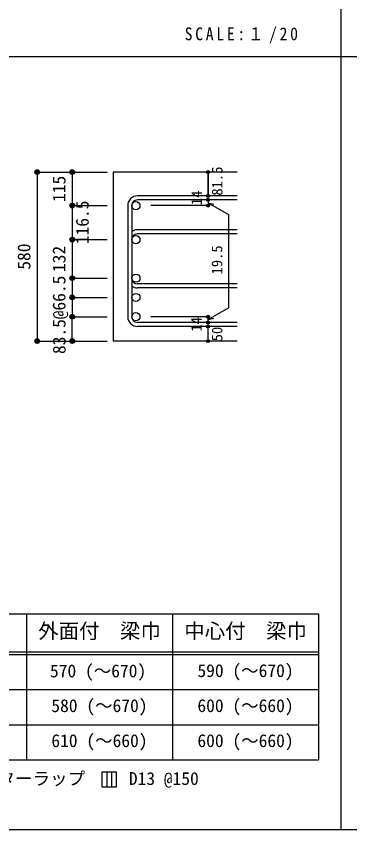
# Model space of a CAD drawing. Units: millimetres at full size, sheet at 1:20. Extents: x -3982 to 3969, y -2797 to 2801.
# Drawn here: x -1860 to -719, y -2797 to -10 of the extents above; entities that cross this region are included whole.
import ezdxf
from ezdxf.enums import TextEntityAlignment as Align

# ---------------------------------------------------------------- set-up
doc = ezdxf.new("R2010")
doc.units = ezdxf.units.MM
doc.header["$LTSCALE"] = 20
doc.header["$PDMODE"] = 32
doc.header["$PDSIZE"] = 10
for name, color, linetype in [('6-1_躯体線', 2, 'Continuous'), ('6-5_梁主筋', 7, 'Continuous'), ('6-6_S.T.P.', 7, 'Continuous'), ('6-7_文字', 7, 'Continuous'), ('6-D_寸法', 4, 'Continuous'), ('6-E_枠', 7, 'Continuous'), ('F-0_枠', 6, 'Continuous')]:
    doc.layers.add(name, color=color, linetype=linetype)
doc.styles.add('ＭＳ ゴシック', font='')
doc.styles.get('ＭＳ ゴシック').set_extended_font_data('MS Gothic')

msp = doc.modelspace()

# ---------------------------------------------------------------- linework, layer by layer
at = {"layer": '6-1_躯体線'}
for p, q in [((-1103.87, -543.84), (-1528.87, -543.84)), ((-1528.87, -543.84), (-1528.87, -1122.84)), ((-1103.87, -1122.84), (-1528.87, -1122.84))]:
    msp.add_line(p, q, dxfattribs=at)
at = {"layer": '6-5_梁主筋', "color": 3}
for centre in [(-1450.87, -658.77), (-1450.87, -775.34), (-1450.87, -907.34), (-1450.87, -973.34), (-1450.87, -1039.34)]:
    msp.add_circle(centre, 14, dxfattribs=at)
at = {"layer": '6-6_S.T.P.'}
for p, q in [((-1103.87, -625.27), (-1445.37, -625.27)), ((-1103.87, -639.27), (-1445.37, -639.27)), ((-1478.87, -658.77), (-1478.87, -1039.34)), ((-1464.87, -658.77), (-1464.87, -1039.34)), ((-1103.87, -741.84), (-1445.37, -741.84)), ((-1103.87, -755.84), (-1445.37, -755.84)), ((-1103.87, -926.84), (-1445.37, -926.84)), ((-1103.87, -940.84), (-1445.37, -940.84)), ((-1103.87, -1058.84), (-1445.37, -1058.84)), ((-1103.87, -1072.84), (-1445.37, -1072.84))]:
    msp.add_line(p, q, dxfattribs=at)
for centre, radius, start, end in [((-1445.37, -658.77), 33.5, 90, 180), ((-1445.37, -658.77), 19.5, 90, 180), ((-1445.37, -775.34), 33.5, 90, 125.59765), ((-1445.37, -775.34), 19.5, 90, 180), ((-1445.37, -907.34), 19.5, 180, 270), ((-1445.37, -907.34), 33.5, 234.40235, 270), ((-1445.37, -1039.34), 33.5, 180, 270), ((-1445.37, -1039.34), 19.5, 180, 270)]:
    msp.add_arc(centre, radius, start, end, dxfattribs=at)
at = {"layer": '6-7_文字'}
for p, q in [((-1550.61, -2599.75), (-1550.61, -2649.75)), ((-1533.95, -2599.75), (-1533.95, -2649.75))]:
    msp.add_line(p, q, dxfattribs=at)
msp.add_lwpolyline([(-1567.28, -2649.75), (-1517.28, -2649.75), (-1517.28, -2599.75), (-1567.28, -2599.75)], close=True, dxfattribs=at)
at = {"layer": '6-D_寸法'}
for p, q in [((-1788.87, -543.84), (-1668.87, -543.84)), ((-1788.87, -543.84), (-1668.87, -543.84)), ((-1788.87, -543.84), (-1788.87, -1122.84)), ((-1668.87, -543.84), (-1548.87, -543.84)), ((-1668.87, -543.84), (-1668.87, -658.77)), ((-1668.87, -543.84), (-1548.87, -543.84)), ((-1203.87, -639.27), (-1203.87, -625.27)), ((-1203.87, -639.27), (-1203.87, -658.77)), ((-1668.87, -658.77), (-1548.87, -658.77)), ((-1203.87, -658.77), (-1399.95, -658.77)), ((-1203.87, -649.02), (-1184.55, -654.2)), ((-1203.87, -649.02), (-1133.81, -689.47)), ((-1133.81, -689.47), (-1133.81, -1008.64)), ((-1668.87, -775.34), (-1548.87, -775.34)), ((-1668.87, -907.34), (-1548.87, -907.34)), ((-1668.87, -907.34), (-1548.87, -907.34)), ((-1668.87, -907.34), (-1548.87, -907.34)), ((-1668.87, -907.34), (-1548.87, -907.34)), ((-1668.87, -907.34), (-1668.87, -1039.34)), ((-1668.87, -973.34), (-1548.87, -973.34)), ((-1668.87, -973.34), (-1548.87, -973.34)), ((-1668.87, -973.34), (-1548.87, -973.34)), ((-1668.87, -973.34), (-1548.87, -973.34)), ((-1203.87, -1049.09), (-1133.81, -1008.64)), ((-1668.87, -1039.34), (-1548.87, -1039.34)), ((-1668.87, -1039.34), (-1548.87, -1039.34)), ((-1668.87, -1039.34), (-1548.87, -1039.34)), ((-1668.87, -1039.34), (-1548.87, -1039.34)), ((-1203.87, -1039.34), (-1399.95, -1039.34)), ((-1203.87, -1058.84), (-1203.87, -1039.34)), ((-1203.87, -1049.09), (-1184.55, -1043.91)), ((-1203.87, -1072.84), (-1203.87, -1058.84)), ((-1203.87, -1122.84), (-1203.87, -1072.84)), ((-1668.87, -1122.84), (-1548.87, -1122.84))]:
    msp.add_line(p, q, dxfattribs=at)
for points in [[(-1788.87, -543.84), (-1668.87, -543.84), (-1548.87, -543.84)], [(-1203.87, -543.84), (-1203.87, -625.27), (-1203.87, -543.84)], [(-1668.87, -658.77), (-1668.87, -775.34), (-1668.87, -907.34)], [(-1668.87, -907.34), (-1668.87, -973.34), (-1668.87, -1039.34)], [(-1788.87, -1122.84), (-1668.87, -1122.84), (-1668.87, -1039.34)]]:
    msp.add_lwpolyline(points, dxfattribs=at)
for centre, radius in [((-1788.87, -543.84), 8), ((-1788.87, -543.84), 7.2), ((-1788.87, -543.84), 6.4), ((-1788.87, -543.84), 5.6), ((-1788.87, -543.84), 4.8), ((-1788.87, -543.84), 4), ((-1788.87, -543.84), 3.2), ((-1788.87, -543.84), 2.4), ((-1788.87, -543.84), 1.6), ((-1788.87, -543.84), 0.8), ((-1668.87, -543.84), 8), ((-1668.87, -543.84), 7.2), ((-1668.87, -543.84), 6.4), ((-1668.87, -543.84), 5.6), ((-1668.87, -543.84), 4.8), ((-1668.87, -543.84), 4), ((-1668.87, -543.84), 3.2), ((-1668.87, -543.84), 2.4), ((-1668.87, -543.84), 1.6), ((-1668.87, -543.84), 0.8), ((-1203.87, -543.84), 4), ((-1203.87, -543.84), 3.6), ((-1203.87, -543.84), 3.2), ((-1203.87, -543.84), 2.8), ((-1203.87, -543.84), 2.4), ((-1203.87, -543.84), 2), ((-1203.87, -543.84), 1.6), ((-1203.87, -543.84), 1.2), ((-1203.87, -543.84), 0.8), ((-1203.87, -543.84), 0.4), ((-1203.87, -625.27), 4), ((-1203.87, -639.27), 4), ((-1203.87, -625.27), 3.6), ((-1203.87, -639.27), 3.6), ((-1203.87, -625.27), 3.2), ((-1203.87, -639.27), 3.2), ((-1203.87, -625.27), 2.8), ((-1203.87, -639.27), 2.8), ((-1203.87, -625.27), 2.4), ((-1203.87, -639.27), 2.4), ((-1203.87, -625.27), 2), ((-1203.87, -639.27), 2), ((-1203.87, -625.27), 1.6), ((-1203.87, -639.27), 1.6), ((-1203.87, -625.27), 1.2), ((-1203.87, -639.27), 1.2), ((-1203.87, -625.27), 0.8), ((-1203.87, -639.27), 0.8), ((-1203.87, -625.27), 0.4), ((-1203.87, -639.27), 0.4), ((-1668.87, -658.77), 8), ((-1668.87, -658.77), 7.2), ((-1668.87, -658.77), 6.4), ((-1668.87, -658.77), 5.6), ((-1668.87, -658.77), 4.8), ((-1668.87, -658.77), 4), ((-1668.87, -658.77), 3.2), ((-1668.87, -658.77), 2.4), ((-1668.87, -658.77), 1.6), ((-1668.87, -658.77), 0.8), ((-1203.87, -658.77), 4), ((-1203.87, -658.77), 3.6), ((-1203.87, -658.77), 3.2), ((-1203.87, -658.77), 2.8), ((-1203.87, -658.77), 2.4), ((-1203.87, -658.77), 2), ((-1203.87, -658.77), 1.6), ((-1203.87, -658.77), 1.2), ((-1203.87, -658.77), 0.8), ((-1203.87, -658.77), 0.4), ((-1668.87, -775.34), 8), ((-1668.87, -775.34), 7.2), ((-1668.87, -775.34), 6.4), ((-1668.87, -775.34), 5.6), ((-1668.87, -775.34), 4.8), ((-1668.87, -775.34), 4), ((-1668.87, -775.34), 3.2), ((-1668.87, -775.34), 2.4), ((-1668.87, -775.34), 1.6), ((-1668.87, -775.34), 0.8), ((-1668.87, -907.34), 8), ((-1668.87, -907.34), 7.2), ((-1668.87, -907.34), 6.4), ((-1668.87, -907.34), 5.6), ((-1668.87, -907.34), 4.8), ((-1668.87, -907.34), 4), ((-1668.87, -907.34), 3.2), ((-1668.87, -907.34), 2.4), ((-1668.87, -907.34), 1.6), ((-1668.87, -907.34), 0.8), ((-1668.87, -973.34), 8), ((-1668.87, -973.34), 7.2), ((-1668.87, -973.34), 6.4), ((-1668.87, -973.34), 5.6), ((-1668.87, -973.34), 4.8), ((-1668.87, -973.34), 4), ((-1668.87, -973.34), 3.2), ((-1668.87, -973.34), 2.4), ((-1668.87, -973.34), 1.6), ((-1668.87, -973.34), 0.8), ((-1668.87, -1039.34), 8), ((-1668.87, -1039.34), 7.2), ((-1668.87, -1039.34), 6.4), ((-1668.87, -1039.34), 5.6), ((-1668.87, -1039.34), 4.8), ((-1668.87, -1039.34), 4), ((-1668.87, -1039.34), 3.2), ((-1668.87, -1039.34), 2.4), ((-1668.87, -1039.34), 1.6), ((-1668.87, -1039.34), 0.8), ((-1203.87, -1039.34), 4), ((-1203.87, -1058.84), 4), ((-1203.87, -1039.34), 3.6), ((-1203.87, -1058.84), 3.6), ((-1203.87, -1039.34), 3.2), ((-1203.87, -1058.84), 3.2), ((-1203.87, -1039.34), 2.8), ((-1203.87, -1058.84), 2.8), ((-1203.87, -1039.34), 2.4), ((-1203.87, -1058.84), 2.4), ((-1203.87, -1039.34), 2), ((-1203.87, -1058.84), 2), ((-1203.87, -1039.34), 1.6), ((-1203.87, -1058.84), 1.6), ((-1203.87, -1039.34), 1.2), ((-1203.87, -1058.84), 1.2), ((-1203.87, -1039.34), 0.8), ((-1203.87, -1058.84), 0.8), ((-1203.87, -1039.34), 0.4), ((-1203.87, -1058.84), 0.4), ((-1203.87, -1072.84), 4), ((-1203.87, -1072.84), 3.6), ((-1203.87, -1072.84), 3.2), ((-1203.87, -1072.84), 2.8), ((-1203.87, -1072.84), 2.4), ((-1203.87, -1072.84), 2), ((-1203.87, -1072.84), 1.6), ((-1203.87, -1072.84), 1.2), ((-1203.87, -1072.84), 0.8), ((-1203.87, -1072.84), 0.4), ((-1788.87, -1122.84), 8), ((-1788.87, -1122.84), 7.2), ((-1788.87, -1122.84), 6.4), ((-1788.87, -1122.84), 5.6), ((-1788.87, -1122.84), 4.8), ((-1788.87, -1122.84), 4), ((-1788.87, -1122.84), 3.2), ((-1788.87, -1122.84), 2.4), ((-1788.87, -1122.84), 1.6), ((-1788.87, -1122.84), 0.8), ((-1668.87, -1122.84), 8), ((-1668.87, -1122.84), 7.2), ((-1668.87, -1122.84), 6.4), ((-1668.87, -1122.84), 5.6), ((-1668.87, -1122.84), 4.8), ((-1668.87, -1122.84), 4), ((-1668.87, -1122.84), 3.2), ((-1668.87, -1122.84), 2.4), ((-1668.87, -1122.84), 1.6), ((-1668.87, -1122.84), 0.8), ((-1203.87, -1122.84), 4), ((-1203.87, -1122.84), 3.6), ((-1203.87, -1122.84), 3.2), ((-1203.87, -1122.84), 2.8), ((-1203.87, -1122.84), 2.4), ((-1203.87, -1122.84), 2), ((-1203.87, -1122.84), 1.6), ((-1203.87, -1122.84), 1.2), ((-1203.87, -1122.84), 0.8), ((-1203.87, -1122.84), 0.4)]:
    msp.add_circle(centre, radius, dxfattribs=at)
at = {"layer": '6-D_寸法', "color": 7}
for p in [(-1788.87, -543.84), (-1668.87, -543.84), (-1203.87, -543.84), (-1203.87, -625.27), (-1203.87, -639.27), (-1668.87, -658.77), (-1203.87, -658.77), (-1668.87, -775.34), (-1668.87, -907.34), (-1668.87, -973.34), (-1668.87, -1039.34), (-1203.87, -1039.34), (-1203.87, -1039.34), (-1203.87, -1058.84), (-1203.87, -1072.84), (-1788.87, -1122.84), (-1668.87, -1122.84), (-1203.87, -1122.84)]:
    msp.add_point(p, dxfattribs=at)
at = {"layer": '6-E_枠', "color": 3}
for p, q in [((-2267.02, -2056.95), (-825.33, -2056.95)), ((-825.33, -2056.95), (-825.33, -2556.95)), ((-2267.02, -2556.95), (-825.33, -2556.95))]:
    msp.add_line(p, q, dxfattribs=at)
at = {"layer": '6-E_枠'}
for p, q in [((-1825.33, -2056.95), (-1825.33, -2556.95)), ((-1325.33, -2056.95), (-1325.33, -2556.95)), ((-2267.02, -2186.95), (-825.33, -2186.95)), ((-2267.02, -2196.95), (-825.33, -2196.95)), ((-2267.02, -2316.95), (-825.33, -2316.95)), ((-2267.02, -2436.95), (-825.33, -2436.95))]:
    msp.add_line(p, q, dxfattribs=at)
at = {"layer": 'F-0_枠', "color": 2}
for p, q in [((-749.76, 2800.77), (-749.76, -2796.83)), ((-3981.92, -148.03), (2482.4, -148.03))]:
    msp.add_line(p, q, dxfattribs=at)
at = {"layer": 'F-0_枠'}
msp.add_line((3969.4, -2796.83), (-3981.92, -2796.83), dxfattribs=at)

# ---------------------------------------------------------------- texts
at = {"layer": '6-7_文字', "color": 2, "style": 'ＭＳ ゴシック'}
for s, p in [('外面付\u3000梁巾', (-1785.33, -2156.95)), ('中心付\u3000梁巾', (-1285.33, -2156.95))]:
    msp.add_text(s, height=51.32, dxfattribs=at).set_placement(p, align=Align.BOTTOM_LEFT)
at = {"layer": '6-7_文字', "style": 'ＭＳ ゴシック'}
for s, p in [('570 (～670)', (-1745.02, -2287.95)), ('590 (～670)', (-1240.33, -2286.95)), ('580 (～670)', (-1740.33, -2406.95)), ('600 (～660)', (-1240.33, -2406.95)), ('610 (～660)', (-1740.33, -2526.95)), ('600 (～660)', (-1240.33, -2526.95)), ('※ 基礎梁スターラップ     D13 @150', (-2254.64, -2656.67))]:
    msp.add_text(s, height=43.99, dxfattribs=at).set_placement(p, align=Align.BOTTOM_LEFT)
at = {"layer": '6-7_文字', "color": 2, "insert": (-1283.99, -103.03), "char_height": 43.99, "attachment_point": 7, "style": 'ＭＳ ゴシック'}
msp.add_mtext('\\T1.34;\\W0.9;SCALE:１/20', dxfattribs=at)
at = {"layer": '6-D_寸法', "style": 'ＭＳ ゴシック'}
for s, height, p in [('81.5', 36.66, (-1143.59, -624.67)), ('115', 43.99, (-1678.87, -646.31)), ('14', 36.66, (-1213.87, -657.2)), ('116.5', 43.99, (-1599.19, -790.99)), ('580', 43.99, (-1798.87, -878.34)), ('132', 43.99, (-1678.87, -886.34)), ('19.5', 36.66, (-1144.13, -894.7)), ('@66.5', 43.99, (-1678.87, -1048.34)), ('83.5', 43.99, (-1678.46, -1167.26)), ('14', 36.66, (-1214.53, -1090.51)), ('50', 36.66, (-1143.79, -1123.63))]:
    msp.add_text(s, height=height, rotation=90, dxfattribs=at).set_placement(p, align=Align.BOTTOM_LEFT)

doc.saveas('drawing.dxf')
